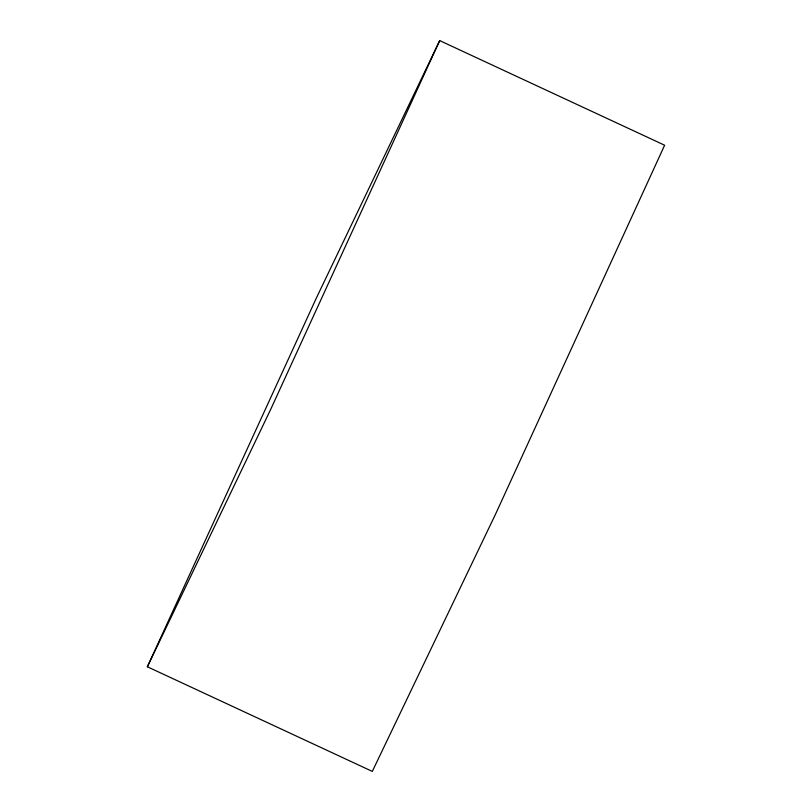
<?xml version="1.0" encoding="UTF-8"?>
<svg xmlns="http://www.w3.org/2000/svg" width="812" height="812" viewBox="0 0 812 812"><rect width="100%" height="100%" fill="white"/><g stroke="black" fill="none" stroke-linecap="round" stroke-linejoin="round"><path stroke-width="1.22" d="M147.368 666.774L316.457 297.821L439.698 40.6L664.632 145.226L495.543 514.179L372.302 771.4L147.368 666.774L270.609 409.552L439.698 40.6"/></g></svg>
